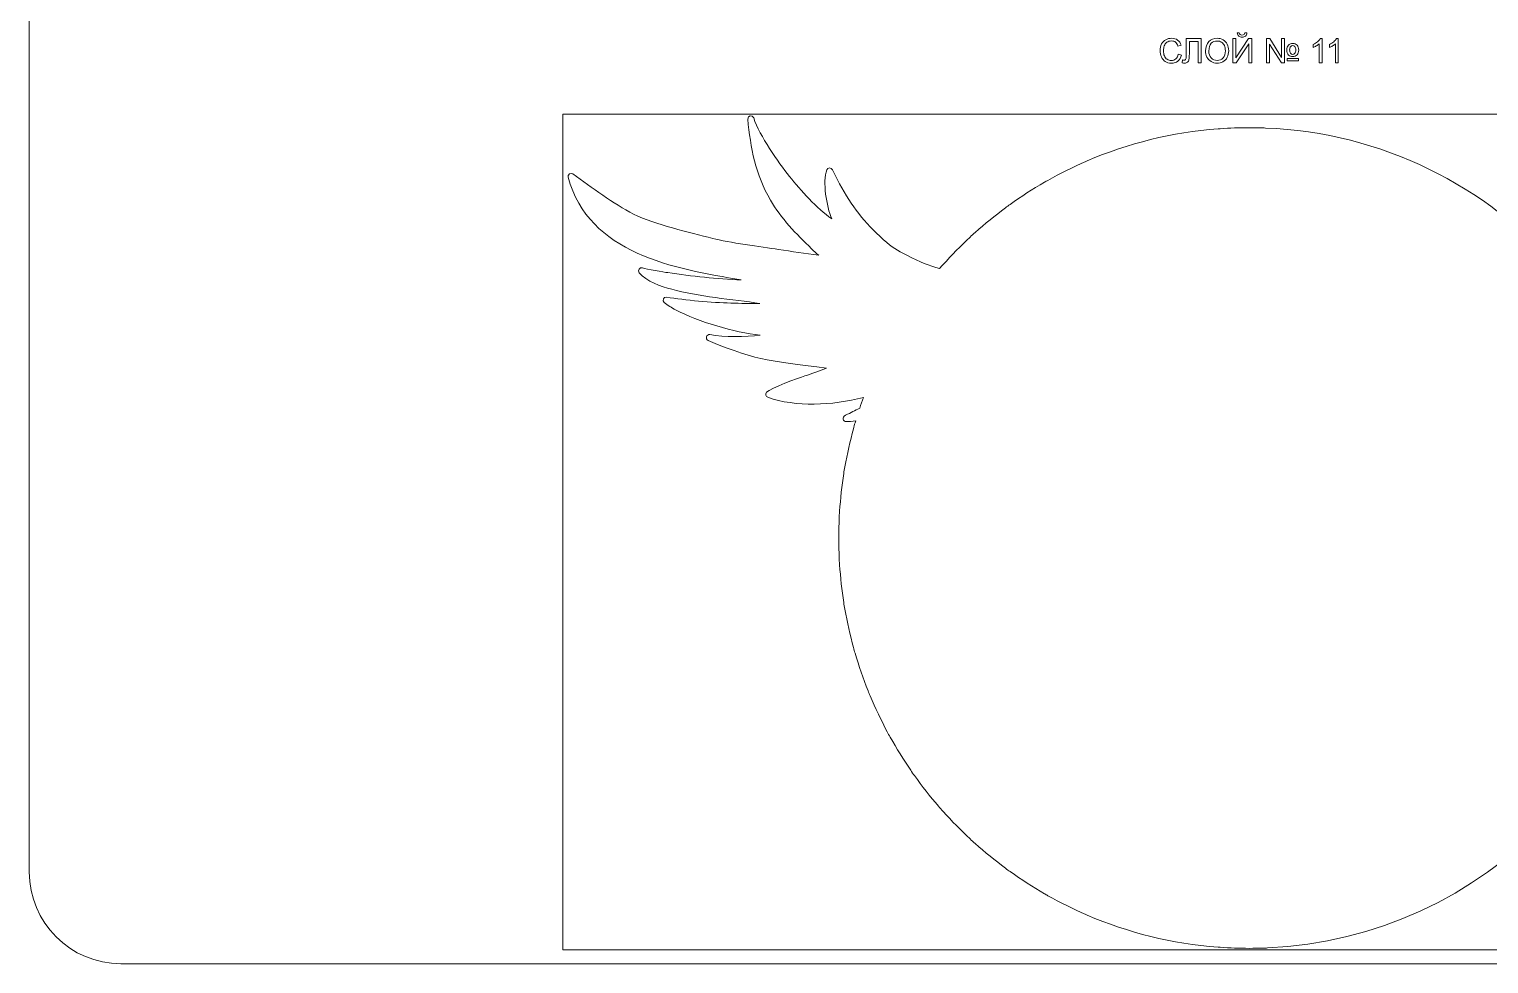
# Model space of a CAD drawing. Header units: millimetres. Extents: x -712 to 738, y -887 to 928.
# Drawn here: x -712.5 to -223.3, y -887.4 to -574.2 of the extents above; entities that cross this region are included whole.
import ezdxf

# ---------------------------------------------------------------- set-up
doc = ezdxf.new("R2010")
doc.units = ezdxf.units.MM
doc.header["$MEASUREMENT"] = 0
doc.layers.add('layer 1', color=7, linetype='Continuous')

msp = doc.modelspace()

# ---------------------------------------------------------------- linework, layer by layer
at = {"layer": 'layer 1', "lineweight": 9}
for points, knots in [([(-681.7377, -887.4186), (-681.7377, -887.4186), (706.7376, -887.4186), (706.7376, -887.4186), (706.7376, -887.4186), (723.657, -887.4186), (737.5, -873.5754), (737.5, -856.6561), (737.5, -856.6561), (737.5, -856.6561), (737.5, 556.8187), (737.5, 556.8187), (737.5, 556.8187), (737.5, 573.7381), (723.657, 587.5812), (706.7376, 587.5812), (706.7376, 587.5812), (706.7376, 587.5812), (-681.7377, 587.5812), (-681.7377, 587.5812), (-681.7377, 587.5812), (-698.657, 587.5812), (-712.5, 573.7381), (-712.5, 556.8187), (-712.5, 556.8187), (-712.5, 556.8187), (-712.5, -856.6561), (-712.5, -856.6561), (-712.5, -856.6561), (-712.5, -873.5754), (-698.657, -887.4186), (-681.7377, -887.4186)], [0, 0, 0, 0, 0.11111111, 0.11111111, 0.11111111, 0.11111111, 0.22222222, 0.22222222, 0.22222222, 0.22222222, 0.33333333, 0.33333333, 0.33333333, 0.33333333, 0.44444444, 0.44444444, 0.44444444, 0.44444444, 0.55555556, 0.55555556, 0.55555556, 0.55555556, 0.66666667, 0.66666667, 0.66666667, 0.66666667, 0.77777778, 0.77777778, 0.77777778, 0.77777778, 1, 1, 1, 1]), ([(-533.6416, -882.7402), (-533.6416, -882.7402), (-73.6416, -882.7402), (-73.6416, -882.7402), (-73.6416, -882.7402), (-73.6416, -882.7402), (-73.6416, -602.7402), (-73.6416, -602.7402), (-73.6416, -602.7402), (-73.6416, -602.7402), (-533.6416, -602.7402), (-533.6416, -602.7402), (-533.6416, -602.7402), (-533.6416, -602.7402), (-533.6416, -882.7402), (-533.6416, -882.7402)], [0, 0, 0, 0, 0.2, 0.2, 0.2, 0.2, 0.4, 0.4, 0.4, 0.4, 0.6, 0.6, 0.6, 0.6, 1, 1, 1, 1]), ([(-166.0939, -744.742), (-166.0939, -731.1162), (-168.0849, -717.957), (-171.779, -705.5304), (-171.779, -705.5304), (-170.5819, -705.694), (-169.4914, -705.7769), (-168.5697, -705.7487), (-168.5697, -705.7487), (-167.6605, -705.7209), (-166.8942, -704.4124), (-168.374, -703.6276), (-168.374, -703.6276), (-168.374, -703.6276), (-173.1132, -701.2816), (-173.1132, -701.2816), (-173.1132, -701.2816), (-173.5156, -700.0738), (-173.9303, -698.8719), (-174.365, -697.6792), (-174.365, -697.6792), (-163.8459, -700.3283), (-151.6831, -700.9376), (-142.2985, -697.5825), (-142.2985, -697.5825), (-141.607, -697.3353), (-141.3893, -696.4721), (-141.8809, -695.9267), (-141.8809, -695.9267), (-143.3342, -694.3144), (-152.4861, -691.2484), (-154.7363, -690.4467), (-154.7363, -690.4467), (-157.1505, -689.5865), (-159.5728, -688.735), (-161.9678, -687.8226), (-161.9678, -687.8226), (-144.0193, -685.2925), (-140.0292, -686.0086), (-122.3503, -678.546), (-122.3503, -678.546), (-121.2233, -678.0702), (-121.7401, -676.3614), (-122.942, -676.5894), (-122.942, -676.5894), (-127.7131, -677.4944), (-134.8952, -677.2807), (-139.7489, -676.8154), (-139.7489, -676.8154), (-131.1317, -675.7183), (-119.0957, -672.4159), (-111.4106, -668.2806), (-111.4106, -668.2806), (-110.0948, -667.5726), (-108.7693, -666.7714), (-107.6026, -665.8349), (-107.6026, -665.8349), (-106.7782, -665.173), (-107.3765, -663.8426), (-108.419, -664.0203), (-108.419, -664.0203), (-114.6455, -665.0808), (-123.613, -665.8369), (-129.8875, -666.0358), (-129.8875, -666.0358), (-133.1522, -666.1393), (-136.4225, -666.1554), (-139.6901, -666.1191), (-139.6901, -666.1191), (-130.6518, -664.8748), (-118.7437, -663.7145), (-110.113, -661.4036), (-110.113, -661.4036), (-106.5944, -660.4616), (-101.5335, -658.8125), (-99.1943, -655.8477), (-99.1943, -655.8477), (-98.55, -655.031), (-99.3937, -653.8813), (-100.3666, -654.2504), (-100.3666, -654.2504), (-101.5019, -654.6811), (-107.6959, -655.6578), (-108.793, -655.8247), (-108.793, -655.8247), (-116.8108, -657.0444), (-125.2839, -657.9659), (-133.4342, -658.2543), (-133.4342, -658.2543), (-111.0213, -654.5395), (-82.1828, -649.4274), (-75.4278, -623.863), (-75.4278, -623.863), (-75.1824, -622.9339), (-76.2364, -622.2059), (-77.019, -622.7637), (-77.019, -622.7637), (-83.3064, -627.246), (-90.5075, -632.7455), (-97.3534, -636.1781), (-97.3534, -636.1781), (-104.791, -639.9072), (-115.7307, -642.1992), (-123.9345, -644.3788), (-123.9345, -644.3788), (-128.8561, -645.6862), (-140.3794, -647.2335), (-145.8468, -648.0327), (-145.8468, -648.0327), (-150.4571, -648.7065), (-154.7109, -649.4638), (-159.3655, -650.0109), (-159.3655, -650.0109), (-158.5554, -649.2875), (-157.7671, -648.5391), (-156.9852, -647.7906), (-156.9852, -647.7906), (-151.8431, -642.8678), (-146.8042, -637.6523), (-143.17, -631.4842), (-143.17, -631.4842), (-138.2526, -623.1381), (-136.5024, -613.8891), (-135.5938, -604.3602), (-135.5938, -604.3602), (-135.4783, -603.1496), (-137.2155, -602.787), (-137.5943, -603.9424), (-137.5943, -603.9424), (-139.6173, -610.1126), (-145.7427, -618.7186), (-149.6056, -623.5662), (-149.6056, -623.5662), (-153.2789, -628.1758), (-158.7666, -634.3052), (-163.7353, -637.7912), (-163.7353, -637.7912), (-161.9765, -633.6103), (-160.6142, -625.3214), (-162.0784, -621.3917), (-162.0784, -621.3917), (-162.3999, -620.5285), (-163.5604, -620.4842), (-164.0047, -621.3663), (-164.0047, -621.3663), (-164.0047, -621.3663), (-166.3852, -626.0221), (-166.3852, -626.0221), (-166.3852, -626.0221), (-170.4658, -633.5018), (-174.6309, -639.0785), (-181.0143, -644.6844), (-181.0143, -644.6844), (-184.3426, -647.6073), (-185.2667, -648.1015), (-189.1136, -650.12), (-189.1136, -650.12), (-193.3128, -652.3233), (-196.4523, -653.4798), (-199.9067, -654.4537), (-199.9067, -654.4537), (-224.0124, -626.8049), (-258.9992, -608.8863), (-298.1976, -607.3605), (-298.1976, -607.3605), (-298.444, -607.3425), (-298.691, -607.3333), (-298.9381, -607.3324), (-298.9381, -607.3324), (-300.5002, -607.2799), (-302.0666, -607.2437), (-303.6415, -607.2437), (-303.6415, -607.2437), (-306.9137, -607.2437), (-310.1574, -607.3656), (-313.3723, -607.5906), (-313.3723, -607.5906), (-313.6002, -607.5978), (-313.8279, -607.6122), (-314.0551, -607.6339), (-314.0551, -607.6339), (-329.5258, -608.7927), (-344.2823, -612.5102), (-357.9032, -618.3647), (-357.9032, -618.3647), (-358.059, -618.4285), (-358.2134, -618.4961), (-358.366, -618.5672), (-358.366, -618.5672), (-362.7322, -620.463), (-366.9818, -622.5762), (-371.0989, -624.8975), (-371.0989, -624.8975), (-371.4957, -625.0896), (-371.8807, -625.3061), (-372.251, -625.5459), (-372.251, -625.5459), (-376.2161, -627.8312), (-380.0539, -630.3118), (-383.7565, -632.969), (-383.7565, -632.969), (-384.3072, -633.2992), (-384.8286, -633.6784), (-385.3114, -634.1026), (-385.3114, -634.1026), (-388.8331, -636.7051), (-392.226, -639.4708), (-395.4791, -642.39), (-395.4791, -642.39), (-396.1013, -642.8461), (-396.6748, -643.3688), (-397.1849, -643.9492), (-397.1849, -643.9492), (-400.3297, -646.8676), (-403.3388, -649.93), (-406.1997, -653.1283), (-406.1997, -653.1283), (-406.6427, -653.5306), (-407.0526, -653.9697), (-407.4226, -654.4407), (-407.4226, -654.4407), (-410.8588, -653.4694), (-413.9891, -652.3135), (-418.1696, -650.12), (-418.1696, -650.12), (-422.0165, -648.1015), (-422.9406, -647.6073), (-426.2689, -644.6844), (-426.2689, -644.6844), (-432.6523, -639.0785), (-436.8174, -633.5018), (-440.898, -626.0221), (-440.898, -626.0221), (-440.898, -626.0221), (-443.2785, -621.3663), (-443.2785, -621.3663), (-443.2785, -621.3663), (-443.7228, -620.4842), (-444.8833, -620.5285), (-445.2048, -621.3917), (-445.2048, -621.3917), (-446.669, -625.3214), (-445.3067, -633.6103), (-443.5479, -637.7912), (-443.5479, -637.7912), (-448.5166, -634.3052), (-454.0043, -628.1758), (-457.6776, -623.5662), (-457.6776, -623.5662), (-461.5405, -618.7186), (-467.6659, -610.1126), (-469.6889, -603.9424), (-469.6889, -603.9424), (-470.0677, -602.787), (-471.8049, -603.1496), (-471.6894, -604.3602), (-471.6894, -604.3602), (-470.7808, -613.8891), (-469.0306, -623.1381), (-464.1132, -631.4842), (-464.1132, -631.4842), (-460.479, -637.6523), (-455.4401, -642.8678), (-450.298, -647.7906), (-450.298, -647.7906), (-449.5161, -648.5391), (-448.7278, -649.2875), (-447.9177, -650.0109), (-447.9177, -650.0109), (-452.5723, -649.4638), (-456.8261, -648.7065), (-461.4364, -648.0327), (-461.4364, -648.0327), (-466.9038, -647.2335), (-478.4271, -645.6862), (-483.3487, -644.3788), (-483.3487, -644.3788), (-491.5525, -642.1992), (-502.4922, -639.9072), (-509.9298, -636.1781), (-509.9298, -636.1781), (-516.7757, -632.7455), (-523.9768, -627.246), (-530.2642, -622.7637), (-530.2642, -622.7637), (-531.0468, -622.2059), (-532.1008, -622.9339), (-531.8554, -623.863), (-531.8554, -623.863), (-525.1004, -649.4274), (-496.2619, -654.5395), (-473.849, -658.2543), (-473.849, -658.2543), (-481.9993, -657.9659), (-490.4724, -657.0444), (-498.4902, -655.8247), (-498.4902, -655.8247), (-499.5873, -655.6578), (-505.7813, -654.6811), (-506.9166, -654.2504), (-506.9166, -654.2504), (-507.8895, -653.8813), (-508.7332, -655.031), (-508.0889, -655.8477), (-508.0889, -655.8477), (-505.7497, -658.8125), (-500.6888, -660.4616), (-497.1702, -661.4036), (-497.1702, -661.4036), (-488.5395, -663.7145), (-476.6314, -664.8748), (-467.5931, -666.1191), (-467.5931, -666.1191), (-470.8607, -666.1554), (-474.131, -666.1393), (-477.3957, -666.0358), (-477.3957, -666.0358), (-483.6702, -665.8369), (-492.6377, -665.0808), (-498.8642, -664.0203), (-498.8642, -664.0203), (-499.9067, -663.8426), (-500.505, -665.173), (-499.6806, -665.8349), (-499.6806, -665.8349), (-498.5139, -666.7714), (-497.1884, -667.5726), (-495.8726, -668.2806), (-495.8726, -668.2806), (-488.1875, -672.4159), (-476.1515, -675.7183), (-467.5343, -676.8154), (-467.5343, -676.8154), (-472.388, -677.2807), (-479.5701, -677.4944), (-484.3412, -676.5894), (-484.3412, -676.5894), (-485.5431, -676.3614), (-486.0599, -678.0702), (-484.9329, -678.546), (-484.9329, -678.546), (-467.254, -686.0086), (-463.2639, -685.2925), (-445.3154, -687.8226), (-445.3154, -687.8226), (-447.7104, -688.735), (-450.1327, -689.5865), (-452.5469, -690.4467), (-452.5469, -690.4467), (-454.7971, -691.2484), (-463.949, -694.3144), (-465.4023, -695.9267), (-465.4023, -695.9267), (-465.8939, -696.4721), (-465.6762, -697.3353), (-464.9847, -697.5825), (-464.9847, -697.5825), (-455.5999, -700.9377), (-443.4371, -700.328), (-432.9178, -697.6787), (-432.9178, -697.6787), (-433.3515, -698.8688), (-433.7655, -700.0679), (-434.167, -701.2731), (-434.167, -701.2731), (-435.7346, -702.0595), (-437.1046, -702.7059), (-438.9092, -703.6276), (-438.9092, -703.6276), (-440.389, -704.4124), (-439.6227, -705.7209), (-438.7135, -705.7487), (-438.7135, -705.7487), (-437.7916, -705.7769), (-436.7012, -705.6941), (-435.5041, -705.5305), (-435.5041, -705.5305), (-435.5669, -705.7416), (-435.6307, -705.9522), (-435.6925, -706.1637), (-435.6925, -706.1637), (-435.9371, -706.7929), (-436.1229, -707.4452), (-436.2445, -708.11), (-436.2445, -708.11), (-437.3986, -712.2911), (-438.3619, -716.551), (-439.1202, -720.8816), (-439.1202, -720.8816), (-439.3256, -721.6194), (-439.4526, -722.3793), (-439.4953, -723.1453), (-439.4953, -723.1453), (-440.1505, -727.2989), (-440.6151, -731.516), (-440.8908, -735.7842), (-440.8908, -735.7842), (-441.0538, -736.6712), (-441.1064, -737.5786), (-441.041, -738.4799), (-441.041, -738.4799), (-441.1374, -740.5553), (-441.1891, -742.6426), (-441.1891, -744.742), (-441.1891, -744.742), (-441.1891, -746.848), (-441.1347, -748.9411), (-441.0403, -751.0239), (-441.0403, -751.0239), (-441.1036, -751.9232), (-441.0548, -752.8306), (-440.8896, -753.7188), (-440.8896, -753.7188), (-440.6144, -757.9876), (-440.1496, -762.2049), (-439.4921, -766.3584), (-439.4921, -766.3584), (-439.4483, -767.1223), (-439.3237, -767.8817), (-439.1173, -768.6198), (-439.1173, -768.6198), (-438.3557, -772.959), (-437.3908, -777.228), (-436.2329, -781.4171), (-436.2329, -781.4171), (-436.1113, -782.0718), (-435.9292, -782.7152), (-435.6878, -783.3362), (-435.6878, -783.3362), (-434.4365, -787.6209), (-432.984, -791.8199), (-431.3372, -795.9202), (-431.3372, -795.9202), (-431.1523, -796.5161), (-430.9161, -797.0959), (-430.63, -797.6506), (-430.63, -797.6506), (-428.915, -801.7579), (-427.0076, -805.7647), (-424.9168, -809.6587), (-424.9168, -809.6587), (-424.6446, -810.2934), (-424.3118, -810.9022), (-423.9217, -811.473), (-423.9217, -811.473), (-421.8033, -815.2792), (-419.5114, -818.9754), (-417.053, -822.5489), (-417.053, -822.5489), (-416.6962, -823.1971), (-416.2729, -823.8089), (-415.7889, -824.3701), (-415.7889, -824.3701), (-413.2648, -827.9188), (-410.5734, -831.3403), (-407.7303, -834.6267), (-407.7303, -834.6267), (-407.2816, -835.2606), (-406.7648, -835.8463), (-406.1882, -836.3687), (-406.1882, -836.3687), (-403.3237, -839.5673), (-400.3141, -842.6329), (-397.1661, -845.5523), (-397.1661, -845.5523), (-396.658, -846.1281), (-396.0885, -846.6498), (-395.4677, -847.1041), (-395.4677, -847.1041), (-392.2129, -850.0243), (-388.8181, -852.7912), (-385.2941, -855.3939), (-385.2941, -855.3939), (-384.8103, -855.8183), (-384.2884, -856.1996), (-383.7353, -856.5304), (-383.7353, -856.5304), (-380.0252, -859.1912), (-376.1802, -861.676), (-372.207, -863.964), (-372.207, -863.964), (-371.8455, -864.1967), (-371.47, -864.4078), (-371.0827, -864.5955), (-371.0827, -864.5955), (-366.9596, -866.9175), (-362.7061, -869.0346), (-358.3338, -870.9308), (-358.3338, -870.9308), (-358.1862, -870.9994), (-358.037, -871.0647), (-357.8865, -871.1265), (-357.8865, -871.1265), (-344.2591, -876.9789), (-329.4984, -880.6978), (-314.0215, -881.8522), (-314.0215, -881.8522), (-313.7976, -881.8735), (-313.573, -881.8877), (-313.3482, -881.8948), (-313.3482, -881.8948), (-310.1408, -882.1183), (-306.9056, -882.2402), (-303.6415, -882.2402), (-303.6415, -882.2402), (-302.0416, -882.2402), (-300.4503, -882.2052), (-298.8642, -882.1487), (-298.8642, -882.1487), (-298.4254, -882.1591), (-297.9859, -882.1424), (-297.5488, -882.0987), (-297.5488, -882.0987), (-224.4115, -878.9107), (-166.0939, -818.6385), (-166.0939, -744.742)], [0, 0, 0, 0, 0.00769231, 0.00769231, 0.00769231, 0.00769231, 0.01538462, 0.01538462, 0.01538462, 0.01538462, 0.02307692, 0.02307692, 0.02307692, 0.02307692, 0.03076923, 0.03076923, 0.03076923, 0.03076923, 0.03846154, 0.03846154, 0.03846154, 0.03846154, 0.04615385, 0.04615385, 0.04615385, 0.04615385, 0.05384615, 0.05384615, 0.05384615, 0.05384615, 0.06153846, 0.06153846, 0.06153846, 0.06153846, 0.06923077, 0.06923077, 0.06923077, 0.06923077, 0.07692308, 0.07692308, 0.07692308, 0.07692308, 0.08461538, 0.08461538, 0.08461538, 0.08461538, 0.09230769, 0.09230769, 0.09230769, 0.09230769, 0.1, 0.1, 0.1, 0.1, 0.10769231, 0.10769231, 0.10769231, 0.10769231, 0.11538462, 0.11538462, 0.11538462, 0.11538462, 0.12307692, 0.12307692, 0.12307692, 0.12307692, 0.13076923, 0.13076923, 0.13076923, 0.13076923, 0.13846154, 0.13846154, 0.13846154, 0.13846154, 0.14615385, 0.14615385, 0.14615385, 0.14615385, 0.15384615, 0.15384615, 0.15384615, 0.15384615, 0.16153846, 0.16153846, 0.16153846, 0.16153846, 0.16923077, 0.16923077, 0.16923077, 0.16923077, 0.17692308, 0.17692308, 0.17692308, 0.17692308, 0.18461538, 0.18461538, 0.18461538, 0.18461538, 0.19230769, 0.19230769, 0.19230769, 0.19230769, 0.2, 0.2, 0.2, 0.2, 0.20769231, 0.20769231, 0.20769231, 0.20769231, 0.21538462, 0.21538462, 0.21538462, 0.21538462, 0.22307692, 0.22307692, 0.22307692, 0.22307692, 0.23076923, 0.23076923, 0.23076923, 0.23076923, 0.23846154, 0.23846154, 0.23846154, 0.23846154, 0.24615385, 0.24615385, 0.24615385, 0.24615385, 0.25384615, 0.25384615, 0.25384615, 0.25384615, 0.26153846, 0.26153846, 0.26153846, 0.26153846, 0.26923077, 0.26923077, 0.26923077, 0.26923077, 0.27692308, 0.27692308, 0.27692308, 0.27692308, 0.28461538, 0.28461538, 0.28461538, 0.28461538, 0.29230769, 0.29230769, 0.29230769, 0.29230769, 0.3, 0.3, 0.3, 0.3, 0.30769231, 0.30769231, 0.30769231, 0.30769231, 0.31538462, 0.31538462, 0.31538462, 0.31538462, 0.32307692, 0.32307692, 0.32307692, 0.32307692, 0.33076923, 0.33076923, 0.33076923, 0.33076923, 0.33846154, 0.33846154, 0.33846154, 0.33846154, 0.34615385, 0.34615385, 0.34615385, 0.34615385, 0.35384615, 0.35384615, 0.35384615, 0.35384615, 0.36153846, 0.36153846, 0.36153846, 0.36153846, 0.36923077, 0.36923077, 0.36923077, 0.36923077, 0.37692308, 0.37692308, 0.37692308, 0.37692308, 0.38461538, 0.38461538, 0.38461538, 0.38461538, 0.39230769, 0.39230769, 0.39230769, 0.39230769, 0.4, 0.4, 0.4, 0.4, 0.40769231, 0.40769231, 0.40769231, 0.40769231, 0.41538462, 0.41538462, 0.41538462, 0.41538462, 0.42307692, 0.42307692, 0.42307692, 0.42307692, 0.43076923, 0.43076923, 0.43076923, 0.43076923, 0.43846154, 0.43846154, 0.43846154, 0.43846154, 0.44615385, 0.44615385, 0.44615385, 0.44615385, 0.45384615, 0.45384615, 0.45384615, 0.45384615, 0.46153846, 0.46153846, 0.46153846, 0.46153846, 0.46923077, 0.46923077, 0.46923077, 0.46923077, 0.47692308, 0.47692308, 0.47692308, 0.47692308, 0.48461538, 0.48461538, 0.48461538, 0.48461538, 0.49230769, 0.49230769, 0.49230769, 0.49230769, 0.5, 0.5, 0.5, 0.5, 0.50769231, 0.50769231, 0.50769231, 0.50769231, 0.51538462, 0.51538462, 0.51538462, 0.51538462, 0.52307692, 0.52307692, 0.52307692, 0.52307692, 0.53076923, 0.53076923, 0.53076923, 0.53076923, 0.53846154, 0.53846154, 0.53846154, 0.53846154, 0.54615385, 0.54615385, 0.54615385, 0.54615385, 0.55384615, 0.55384615, 0.55384615, 0.55384615, 0.56153846, 0.56153846, 0.56153846, 0.56153846, 0.56923077, 0.56923077, 0.56923077, 0.56923077, 0.57692308, 0.57692308, 0.57692308, 0.57692308, 0.58461538, 0.58461538, 0.58461538, 0.58461538, 0.59230769, 0.59230769, 0.59230769, 0.59230769, 0.6, 0.6, 0.6, 0.6, 0.60769231, 0.60769231, 0.60769231, 0.60769231, 0.61538462, 0.61538462, 0.61538462, 0.61538462, 0.62307692, 0.62307692, 0.62307692, 0.62307692, 0.63076923, 0.63076923, 0.63076923, 0.63076923, 0.63846154, 0.63846154, 0.63846154, 0.63846154, 0.64615385, 0.64615385, 0.64615385, 0.64615385, 0.65384615, 0.65384615, 0.65384615, 0.65384615, 0.66153846, 0.66153846, 0.66153846, 0.66153846, 0.66923077, 0.66923077, 0.66923077, 0.66923077, 0.67692308, 0.67692308, 0.67692308, 0.67692308, 0.68461538, 0.68461538, 0.68461538, 0.68461538, 0.69230769, 0.69230769, 0.69230769, 0.69230769, 0.7, 0.7, 0.7, 0.7, 0.70769231, 0.70769231, 0.70769231, 0.70769231, 0.71538462, 0.71538462, 0.71538462, 0.71538462, 0.72307692, 0.72307692, 0.72307692, 0.72307692, 0.73076923, 0.73076923, 0.73076923, 0.73076923, 0.73846154, 0.73846154, 0.73846154, 0.73846154, 0.74615385, 0.74615385, 0.74615385, 0.74615385, 0.75384615, 0.75384615, 0.75384615, 0.75384615, 0.76153846, 0.76153846, 0.76153846, 0.76153846, 0.76923077, 0.76923077, 0.76923077, 0.76923077, 0.77692308, 0.77692308, 0.77692308, 0.77692308, 0.78461538, 0.78461538, 0.78461538, 0.78461538, 0.79230769, 0.79230769, 0.79230769, 0.79230769, 0.8, 0.8, 0.8, 0.8, 0.80769231, 0.80769231, 0.80769231, 0.80769231, 0.81538462, 0.81538462, 0.81538462, 0.81538462, 0.82307692, 0.82307692, 0.82307692, 0.82307692, 0.83076923, 0.83076923, 0.83076923, 0.83076923, 0.83846154, 0.83846154, 0.83846154, 0.83846154, 0.84615385, 0.84615385, 0.84615385, 0.84615385, 0.85384615, 0.85384615, 0.85384615, 0.85384615, 0.86153846, 0.86153846, 0.86153846, 0.86153846, 0.86923077, 0.86923077, 0.86923077, 0.86923077, 0.87692308, 0.87692308, 0.87692308, 0.87692308, 0.88461538, 0.88461538, 0.88461538, 0.88461538, 0.89230769, 0.89230769, 0.89230769, 0.89230769, 0.9, 0.9, 0.9, 0.9, 0.90769231, 0.90769231, 0.90769231, 0.90769231, 0.91538462, 0.91538462, 0.91538462, 0.91538462, 0.92307692, 0.92307692, 0.92307692, 0.92307692, 0.93076923, 0.93076923, 0.93076923, 0.93076923, 0.93846154, 0.93846154, 0.93846154, 0.93846154, 0.94615385, 0.94615385, 0.94615385, 0.94615385, 0.95384615, 0.95384615, 0.95384615, 0.95384615, 0.96153846, 0.96153846, 0.96153846, 0.96153846, 0.96923077, 0.96923077, 0.96923077, 0.96923077, 0.97692308, 0.97692308, 0.97692308, 0.97692308, 0.98461538, 0.98461538, 0.98461538, 0.98461538, 1, 1, 1, 1])]:
    msp.add_open_spline(points, degree=3, knots=knots, dxfattribs=at)
at = {"layer": 'layer 1', "color": 250, "lineweight": 9}
for points, knots in [([(-305.0677, -575.4708), (-305.0677, -575.4708), (-304.3885, -575.4708), (-304.3885, -575.4708), (-304.3885, -575.4708), (-304.4433, -575.9355), (-304.6131, -576.293), (-304.896, -576.5413), (-304.896, -576.5413), (-305.179, -576.7916), (-305.5545, -576.9157), (-306.0243, -576.9157), (-306.0243, -576.9157), (-306.4959, -576.9157), (-306.8733, -576.7916), (-307.1544, -576.5451), (-307.1544, -576.5451), (-307.4355, -576.2967), (-307.6053, -575.9392), (-307.66, -575.4708), (-307.66, -575.4708), (-307.66, -575.4708), (-306.9808, -575.4708), (-306.9808, -575.4708), (-306.9808, -575.4708), (-306.9299, -575.7248), (-306.8261, -575.9148), (-306.6733, -576.039), (-306.6733, -576.039), (-306.5205, -576.165), (-306.3129, -576.2271), (-306.0545, -576.2271), (-306.0545, -576.2271), (-305.7545, -576.2271), (-305.5281, -576.1669), (-305.3752, -576.0446), (-305.3752, -576.0446), (-305.2224, -575.9242), (-305.1186, -575.7323), (-305.0677, -575.4708)], [0, 0, 0, 0, 0.09090909, 0.09090909, 0.09090909, 0.09090909, 0.18181818, 0.18181818, 0.18181818, 0.18181818, 0.27272727, 0.27272727, 0.27272727, 0.27272727, 0.36363636, 0.36363636, 0.36363636, 0.36363636, 0.45454545, 0.45454545, 0.45454545, 0.45454545, 0.54545455, 0.54545455, 0.54545455, 0.54545455, 0.63636364, 0.63636364, 0.63636364, 0.63636364, 0.72727273, 0.72727273, 0.72727273, 0.72727273, 0.81818182, 0.81818182, 0.81818182, 0.81818182, 1, 1, 1, 1]), ([(-327.3927, -582.6599), (-327.3927, -582.6599), (-326.3173, -582.9308), (-326.3173, -582.9308), (-326.3173, -582.9308), (-326.5418, -583.8095), (-326.9455, -584.4774), (-327.5285, -584.9384), (-327.5285, -584.9384), (-328.1115, -585.3993), (-328.8247, -585.6308), (-329.668, -585.6308), (-329.668, -585.6308), (-330.5396, -585.6308), (-331.249, -585.4539), (-331.7961, -585.0983), (-331.7961, -585.0983), (-332.3432, -584.7446), (-332.7584, -584.2309), (-333.0433, -583.5593), (-333.0433, -583.5593), (-333.3281, -582.8857), (-333.4715, -582.1651), (-333.4715, -581.3937), (-333.4715, -581.3937), (-333.4715, -580.5526), (-333.3111, -579.8189), (-332.9885, -579.1923), (-332.9885, -579.1923), (-332.6659, -578.5658), (-332.2075, -578.0898), (-331.6131, -577.7643), (-331.6131, -577.7643), (-331.0188, -577.4388), (-330.3642, -577.277), (-329.6511, -577.277), (-329.6511, -577.277), (-328.8397, -577.277), (-328.1587, -577.4821), (-327.6077, -577.8941), (-327.6077, -577.8941), (-327.0549, -578.3062), (-326.6701, -578.8838), (-326.4531, -579.6288), (-326.4531, -579.6288), (-326.4531, -579.6288), (-327.5059, -579.8772), (-327.5059, -579.8772), (-327.5059, -579.8772), (-327.6927, -579.2902), (-327.9662, -578.8612), (-328.3228, -578.594), (-328.3228, -578.594), (-328.6794, -578.325), (-329.1284, -578.1914), (-329.6699, -578.1914), (-329.6699, -578.1914), (-330.2906, -578.1914), (-330.8113, -578.34), (-331.2283, -578.6373), (-331.2283, -578.6373), (-331.6452, -578.9346), (-331.9395, -579.3353), (-332.1074, -579.8358), (-332.1074, -579.8358), (-332.2773, -580.3382), (-332.3621, -580.8556), (-332.3621, -581.388), (-332.3621, -581.388), (-332.3621, -582.0748), (-332.2621, -582.675), (-332.0622, -583.1867), (-332.0622, -583.1867), (-331.8621, -583.7004), (-331.5509, -584.0823), (-331.1283, -584.3363), (-331.1283, -584.3363), (-330.7056, -584.5903), (-330.2491, -584.7164), (-329.7566, -584.7164), (-329.7566, -584.7164), (-329.1567, -584.7164), (-328.6511, -584.5433), (-328.236, -584.199), (-328.236, -584.199), (-327.8209, -583.8528), (-327.5399, -583.341), (-327.3927, -582.6599)], [0, 0, 0, 0, 0.04347826, 0.04347826, 0.04347826, 0.04347826, 0.08695652, 0.08695652, 0.08695652, 0.08695652, 0.13043478, 0.13043478, 0.13043478, 0.13043478, 0.17391304, 0.17391304, 0.17391304, 0.17391304, 0.2173913, 0.2173913, 0.2173913, 0.2173913, 0.26086957, 0.26086957, 0.26086957, 0.26086957, 0.30434783, 0.30434783, 0.30434783, 0.30434783, 0.34782609, 0.34782609, 0.34782609, 0.34782609, 0.39130435, 0.39130435, 0.39130435, 0.39130435, 0.43478261, 0.43478261, 0.43478261, 0.43478261, 0.47826087, 0.47826087, 0.47826087, 0.47826087, 0.52173913, 0.52173913, 0.52173913, 0.52173913, 0.56521739, 0.56521739, 0.56521739, 0.56521739, 0.60869565, 0.60869565, 0.60869565, 0.60869565, 0.65217391, 0.65217391, 0.65217391, 0.65217391, 0.69565217, 0.69565217, 0.69565217, 0.69565217, 0.73913043, 0.73913043, 0.73913043, 0.73913043, 0.7826087, 0.7826087, 0.7826087, 0.7826087, 0.82608696, 0.82608696, 0.82608696, 0.82608696, 0.86956522, 0.86956522, 0.86956522, 0.86956522, 0.91304348, 0.91304348, 0.91304348, 0.91304348, 1, 1, 1, 1]), ([(-324.7664, -577.4124), (-324.7664, -577.4124), (-319.7064, -577.4124), (-319.7064, -577.4124), (-319.7064, -577.4124), (-319.7064, -577.4124), (-319.7064, -585.4953), (-319.7064, -585.4953), (-319.7064, -585.4953), (-319.7064, -585.4953), (-320.7818, -585.4953), (-320.7818, -585.4953), (-320.7818, -585.4953), (-320.7818, -585.4953), (-320.7818, -578.3607), (-320.7818, -578.3607), (-320.7818, -578.3607), (-320.7818, -578.3607), (-323.691, -578.3607), (-323.691, -578.3607), (-323.691, -578.3607), (-323.691, -578.3607), (-323.691, -582.5244), (-323.691, -582.5244), (-323.691, -582.5244), (-323.691, -583.3711), (-323.7306, -583.9901), (-323.8098, -584.3833), (-323.8098, -584.3833), (-323.8891, -584.7785), (-324.057, -585.0833), (-324.3117, -585.3034), (-324.3117, -585.3034), (-324.5664, -585.5216), (-324.8909, -585.6308), (-325.2815, -585.6308), (-325.2815, -585.6308), (-325.5192, -585.6308), (-325.8041, -585.5818), (-326.1361, -585.484), (-326.1361, -585.484), (-326.1361, -585.484), (-325.9437, -584.5357), (-325.9437, -584.5357), (-325.9437, -584.5357), (-325.7682, -584.6261), (-325.6173, -584.6712), (-325.4927, -584.6712), (-325.4927, -584.6712), (-325.2513, -584.6712), (-325.0683, -584.5809), (-324.9475, -584.3984), (-324.9475, -584.3984), (-324.8268, -584.2159), (-324.7664, -583.7869), (-324.7664, -583.1096), (-324.7664, -583.1096), (-324.7664, -583.1096), (-324.7664, -577.4124), (-324.7664, -577.4124)], [0, 0, 0, 0, 0.0625, 0.0625, 0.0625, 0.0625, 0.125, 0.125, 0.125, 0.125, 0.1875, 0.1875, 0.1875, 0.1875, 0.25, 0.25, 0.25, 0.25, 0.3125, 0.3125, 0.3125, 0.3125, 0.375, 0.375, 0.375, 0.375, 0.4375, 0.4375, 0.4375, 0.4375, 0.5, 0.5, 0.5, 0.5, 0.5625, 0.5625, 0.5625, 0.5625, 0.625, 0.625, 0.625, 0.625, 0.6875, 0.6875, 0.6875, 0.6875, 0.75, 0.75, 0.75, 0.75, 0.8125, 0.8125, 0.8125, 0.8125, 0.875, 0.875, 0.875, 0.875, 1, 1, 1, 1]), ([(-318.2649, -581.5611), (-318.2649, -580.2215), (-317.9027, -579.1716), (-317.1801, -578.4134), (-317.1801, -578.4134), (-316.4576, -577.6552), (-315.5255, -577.277), (-314.3822, -577.277), (-314.3822, -577.277), (-313.6332, -577.277), (-312.9597, -577.4557), (-312.3578, -577.8113), (-312.3578, -577.8113), (-311.7579, -578.1669), (-311.2994, -578.6636), (-310.9843, -579.3015), (-310.9843, -579.3015), (-310.6693, -579.9374), (-310.5107, -580.6599), (-310.5107, -581.467), (-310.5107, -581.467), (-310.5107, -582.2855), (-310.6768, -583.0193), (-311.0088, -583.6646), (-311.0088, -583.6646), (-311.3409, -584.3118), (-311.8107, -584.801), (-312.4182, -585.1322), (-312.4182, -585.1322), (-313.0275, -585.4652), (-313.6841, -585.6308), (-314.3879, -585.6308), (-314.3879, -585.6308), (-315.152, -585.6308), (-315.833, -585.4464), (-316.4349, -585.0795), (-316.4349, -585.0795), (-317.0348, -584.7126), (-317.4914, -584.2121), (-317.8008, -583.5762), (-317.8008, -583.5762), (-318.1103, -582.9421), (-318.2649, -582.2704), (-318.2649, -581.5611)], [0, 0, 0, 0, 0.08333333, 0.08333333, 0.08333333, 0.08333333, 0.16666667, 0.16666667, 0.16666667, 0.16666667, 0.25, 0.25, 0.25, 0.25, 0.33333333, 0.33333333, 0.33333333, 0.33333333, 0.41666667, 0.41666667, 0.41666667, 0.41666667, 0.5, 0.5, 0.5, 0.5, 0.58333333, 0.58333333, 0.58333333, 0.58333333, 0.66666667, 0.66666667, 0.66666667, 0.66666667, 0.75, 0.75, 0.75, 0.75, 0.83333333, 0.83333333, 0.83333333, 0.83333333, 1, 1, 1, 1]), ([(-317.1556, -581.5799), (-317.1556, -582.5527), (-316.8933, -583.3184), (-316.3688, -583.8772), (-316.3688, -583.8772), (-315.8444, -584.436), (-315.186, -584.7164), (-314.3935, -584.7164), (-314.3935, -584.7164), (-313.5861, -584.7164), (-312.9239, -584.4341), (-312.4012, -583.8697), (-312.4012, -583.8697), (-311.8805, -583.3053), (-311.6201, -582.5037), (-311.6201, -581.4652), (-311.6201, -581.4652), (-311.6201, -580.8085), (-311.7315, -580.2347), (-311.9541, -579.7455), (-311.9541, -579.7455), (-312.1767, -579.2563), (-312.5031, -578.8762), (-312.9314, -578.6072), (-312.9314, -578.6072), (-313.3616, -578.3381), (-313.8426, -578.2027), (-314.3765, -578.2027), (-314.3765, -578.2027), (-315.135, -578.2027), (-315.7877, -578.4623), (-316.3349, -578.9816), (-316.3349, -578.9816), (-316.882, -579.5009), (-317.1556, -580.3664), (-317.1556, -581.5799)], [0, 0, 0, 0, 0.1, 0.1, 0.1, 0.1, 0.2, 0.2, 0.2, 0.2, 0.3, 0.3, 0.3, 0.3, 0.4, 0.4, 0.4, 0.4, 0.5, 0.5, 0.5, 0.5, 0.6, 0.6, 0.6, 0.6, 0.7, 0.7, 0.7, 0.7, 0.8, 0.8, 0.8, 0.8, 1, 1, 1, 1]), ([(-309.109, -577.4124), (-309.109, -577.4124), (-308.1354, -577.4124), (-308.1354, -577.4124), (-308.1354, -577.4124), (-308.1354, -577.4124), (-308.1354, -583.8133), (-308.1354, -583.8133), (-308.1354, -583.8133), (-308.1354, -583.8133), (-303.8207, -577.4124), (-303.8207, -577.4124), (-303.8207, -577.4124), (-303.8207, -577.4124), (-302.7585, -577.4124), (-302.7585, -577.4124), (-302.7585, -577.4124), (-302.7585, -577.4124), (-302.7585, -585.4953), (-302.7585, -585.4953), (-302.7585, -585.4953), (-302.7585, -585.4953), (-303.7319, -585.4953), (-303.7319, -585.4953), (-303.7319, -585.4953), (-303.7319, -585.4953), (-303.7319, -579.1114), (-303.7319, -579.1114), (-303.7319, -579.1114), (-303.7319, -579.1114), (-308.0354, -585.4953), (-308.0354, -585.4953), (-308.0354, -585.4953), (-308.0354, -585.4953), (-309.109, -585.4953), (-309.109, -585.4953), (-309.109, -585.4953), (-309.109, -585.4953), (-309.109, -577.4124), (-309.109, -577.4124)], [0, 0, 0, 0, 0.09090909, 0.09090909, 0.09090909, 0.09090909, 0.18181818, 0.18181818, 0.18181818, 0.18181818, 0.27272727, 0.27272727, 0.27272727, 0.27272727, 0.36363636, 0.36363636, 0.36363636, 0.36363636, 0.45454545, 0.45454545, 0.45454545, 0.45454545, 0.54545455, 0.54545455, 0.54545455, 0.54545455, 0.63636364, 0.63636364, 0.63636364, 0.63636364, 0.72727273, 0.72727273, 0.72727273, 0.72727273, 0.81818182, 0.81818182, 0.81818182, 0.81818182, 1, 1, 1, 1]), ([(-297.8382, -577.4124), (-297.8382, -577.4124), (-296.7721, -577.4124), (-296.7721, -577.4124), (-296.7721, -577.4124), (-296.7721, -577.4124), (-292.7894, -583.6759), (-292.7894, -583.6759), (-292.7894, -583.6759), (-292.7894, -583.6759), (-292.7894, -577.4124), (-292.7894, -577.4124), (-292.7894, -577.4124), (-292.7894, -577.4124), (-291.7706, -577.4124), (-291.7706, -577.4124), (-291.7706, -577.4124), (-291.7706, -577.4124), (-291.7706, -585.4953), (-291.7706, -585.4953), (-291.7706, -585.4953), (-291.7706, -585.4953), (-292.8384, -585.4953), (-292.8384, -585.4953), (-292.8384, -585.4953), (-292.8384, -585.4953), (-296.8307, -579.2601), (-296.8307, -579.2601), (-296.8307, -579.2601), (-296.8307, -579.2601), (-296.8307, -585.4953), (-296.8307, -585.4953), (-296.8307, -585.4953), (-296.8307, -585.4953), (-297.8382, -585.4953), (-297.8382, -585.4953), (-297.8382, -585.4953), (-297.8382, -585.4953), (-297.8382, -577.4124), (-297.8382, -577.4124)], [0, 0, 0, 0, 0.09090909, 0.09090909, 0.09090909, 0.09090909, 0.18181818, 0.18181818, 0.18181818, 0.18181818, 0.27272727, 0.27272727, 0.27272727, 0.27272727, 0.36363636, 0.36363636, 0.36363636, 0.36363636, 0.45454545, 0.45454545, 0.45454545, 0.45454545, 0.54545455, 0.54545455, 0.54545455, 0.54545455, 0.63636364, 0.63636364, 0.63636364, 0.63636364, 0.72727273, 0.72727273, 0.72727273, 0.72727273, 0.81818182, 0.81818182, 0.81818182, 0.81818182, 1, 1, 1, 1]), ([(-291.0348, -581.1566), (-291.0348, -580.5037), (-290.8518, -579.9844), (-290.4858, -579.5968), (-290.4858, -579.5968), (-290.1179, -579.2093), (-289.633, -579.0155), (-289.0293, -579.0155), (-289.0293, -579.0155), (-288.4274, -579.0155), (-287.9482, -579.2149), (-287.5897, -579.6138), (-287.5897, -579.6138), (-287.2294, -580.0108), (-287.0502, -580.547), (-287.0502, -581.2225), (-287.0502, -581.2225), (-287.0502, -581.9054), (-287.2351, -582.4454), (-287.6049, -582.8424), (-287.6049, -582.8424), (-287.9766, -583.2413), (-288.4652, -583.4407), (-289.0727, -583.4407), (-289.0727, -583.4407), (-289.5953, -583.4407), (-290.0538, -583.2601), (-290.4462, -582.9007), (-290.4462, -582.9007), (-290.8387, -582.5414), (-291.0348, -581.96), (-291.0348, -581.1566)], [0, 0, 0, 0, 0.11111111, 0.11111111, 0.11111111, 0.11111111, 0.22222222, 0.22222222, 0.22222222, 0.22222222, 0.33333333, 0.33333333, 0.33333333, 0.33333333, 0.44444444, 0.44444444, 0.44444444, 0.44444444, 0.55555556, 0.55555556, 0.55555556, 0.55555556, 0.66666667, 0.66666667, 0.66666667, 0.66666667, 0.77777778, 0.77777778, 0.77777778, 0.77777778, 1, 1, 1, 1]), ([(-290.0727, -581.1867), (-290.0727, -581.6815), (-289.9745, -582.0559), (-289.7764, -582.3062), (-289.7764, -582.3062), (-289.5783, -582.5583), (-289.3349, -582.6844), (-289.0444, -582.6844), (-289.0444, -582.6844), (-288.7746, -582.6844), (-288.535, -582.5639), (-288.3256, -582.3212), (-288.3256, -582.3212), (-288.1162, -582.0785), (-288.0124, -581.7116), (-288.0124, -581.2187), (-288.0124, -581.2187), (-288.0124, -580.7013), (-288.1199, -580.3269), (-288.3369, -580.0954), (-288.3369, -580.0954), (-288.5539, -579.864), (-288.7916, -579.7492), (-289.05, -579.7492), (-289.05, -579.7492), (-289.3293, -579.7492), (-289.5689, -579.8697), (-289.7707, -580.1105), (-289.7707, -580.1105), (-289.9727, -580.3494), (-290.0727, -580.7088), (-290.0727, -581.1867)], [0, 0, 0, 0, 0.11111111, 0.11111111, 0.11111111, 0.11111111, 0.22222222, 0.22222222, 0.22222222, 0.22222222, 0.33333333, 0.33333333, 0.33333333, 0.33333333, 0.44444444, 0.44444444, 0.44444444, 0.44444444, 0.55555556, 0.55555556, 0.55555556, 0.55555556, 0.66666667, 0.66666667, 0.66666667, 0.66666667, 0.77777778, 0.77777778, 0.77777778, 0.77777778, 1, 1, 1, 1]), ([(-279.2206, -585.4953), (-279.2206, -585.4953), (-280.2168, -585.4953), (-280.2168, -585.4953), (-280.2168, -585.4953), (-280.2168, -585.4953), (-280.2168, -579.1698), (-280.2168, -579.1698), (-280.2168, -579.1698), (-280.4564, -579.3993), (-280.7714, -579.627), (-281.1601, -579.8546), (-281.1601, -579.8546), (-281.5488, -580.0823), (-281.8996, -580.2535), (-282.2091, -580.3664), (-282.2091, -580.3664), (-282.2091, -580.3664), (-282.2091, -579.4068), (-282.2091, -579.4068), (-282.2091, -579.4068), (-281.6525, -579.1472), (-281.1657, -578.8311), (-280.7488, -578.4586), (-280.7488, -578.4586), (-280.3318, -578.0879), (-280.0356, -577.7285), (-279.862, -577.3786), (-279.862, -577.3786), (-279.862, -577.3786), (-279.2206, -577.3786), (-279.2206, -577.3786), (-279.2206, -577.3786), (-279.2206, -577.3786), (-279.2206, -585.4953), (-279.2206, -585.4953)], [0, 0, 0, 0, 0.1, 0.1, 0.1, 0.1, 0.2, 0.2, 0.2, 0.2, 0.3, 0.3, 0.3, 0.3, 0.4, 0.4, 0.4, 0.4, 0.5, 0.5, 0.5, 0.5, 0.6, 0.6, 0.6, 0.6, 0.7, 0.7, 0.7, 0.7, 0.8, 0.8, 0.8, 0.8, 1, 1, 1, 1]), ([(-273.7644, -585.4953), (-273.7644, -585.4953), (-274.7606, -585.4953), (-274.7606, -585.4953), (-274.7606, -585.4953), (-274.7606, -585.4953), (-274.7606, -579.1698), (-274.7606, -579.1698), (-274.7606, -579.1698), (-275.0002, -579.3993), (-275.3153, -579.627), (-275.7039, -579.8546), (-275.7039, -579.8546), (-276.0926, -580.0823), (-276.4435, -580.2535), (-276.7529, -580.3664), (-276.7529, -580.3664), (-276.7529, -580.3664), (-276.7529, -579.4068), (-276.7529, -579.4068), (-276.7529, -579.4068), (-276.1964, -579.1472), (-275.7095, -578.8311), (-275.2926, -578.4586), (-275.2926, -578.4586), (-274.8757, -578.0879), (-274.5794, -577.7285), (-274.4059, -577.3786), (-274.4059, -577.3786), (-274.4059, -577.3786), (-273.7644, -577.3786), (-273.7644, -577.3786), (-273.7644, -577.3786), (-273.7644, -577.3786), (-273.7644, -585.4953), (-273.7644, -585.4953)], [0, 0, 0, 0, 0.1, 0.1, 0.1, 0.1, 0.2, 0.2, 0.2, 0.2, 0.3, 0.3, 0.3, 0.3, 0.4, 0.4, 0.4, 0.4, 0.5, 0.5, 0.5, 0.5, 0.6, 0.6, 0.6, 0.6, 0.7, 0.7, 0.7, 0.7, 0.8, 0.8, 0.8, 0.8, 1, 1, 1, 1]), ([(-290.9216, -584.0277), (-290.9216, -584.0277), (-287.1634, -584.0277), (-287.1634, -584.0277), (-287.1634, -584.0277), (-287.1634, -584.0277), (-287.1634, -584.8405), (-287.1634, -584.8405), (-287.1634, -584.8405), (-287.1634, -584.8405), (-290.9216, -584.8405), (-290.9216, -584.8405), (-290.9216, -584.8405), (-290.9216, -584.8405), (-290.9216, -584.0277), (-290.9216, -584.0277)], [0, 0, 0, 0, 0.2, 0.2, 0.2, 0.2, 0.4, 0.4, 0.4, 0.4, 0.6, 0.6, 0.6, 0.6, 1, 1, 1, 1])]:
    msp.add_open_spline(points, degree=3, knots=knots, dxfattribs=at)

doc.saveas('drawing.dxf')
